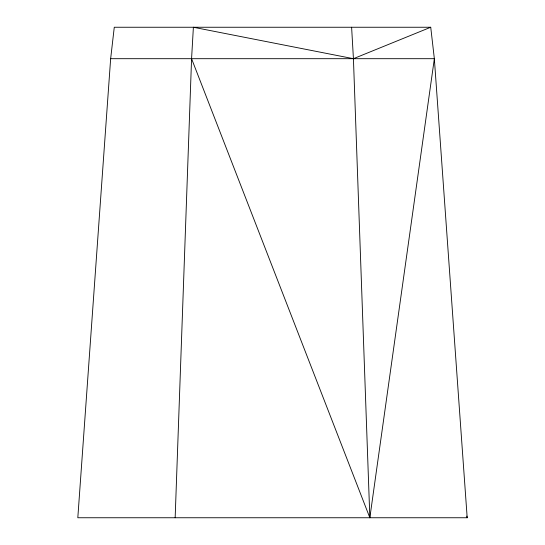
<?xml version="1.0" encoding="UTF-8"?>
<svg xmlns="http://www.w3.org/2000/svg" width="545" height="545" viewBox="0 0 545 545"><rect width="100%" height="100%" fill="white"/><g stroke="black" fill="none" stroke-linecap="round" stroke-linejoin="round"><path stroke-width="0.82" d="M175.156 517.75L191.574 58.69L193.386 27.25L353.426 58.69L430.727 27.25L434.351 58.69L467.188 517.75L77.812 517.75L110.649 58.69L114.273 27.25L430.727 27.25M191.574 58.69L369.844 517.75L434.351 58.69L110.649 58.69M466.779 516.101L467.188 517.75M351.614 27.25L353.426 58.69L369.844 517.75"/></g></svg>
